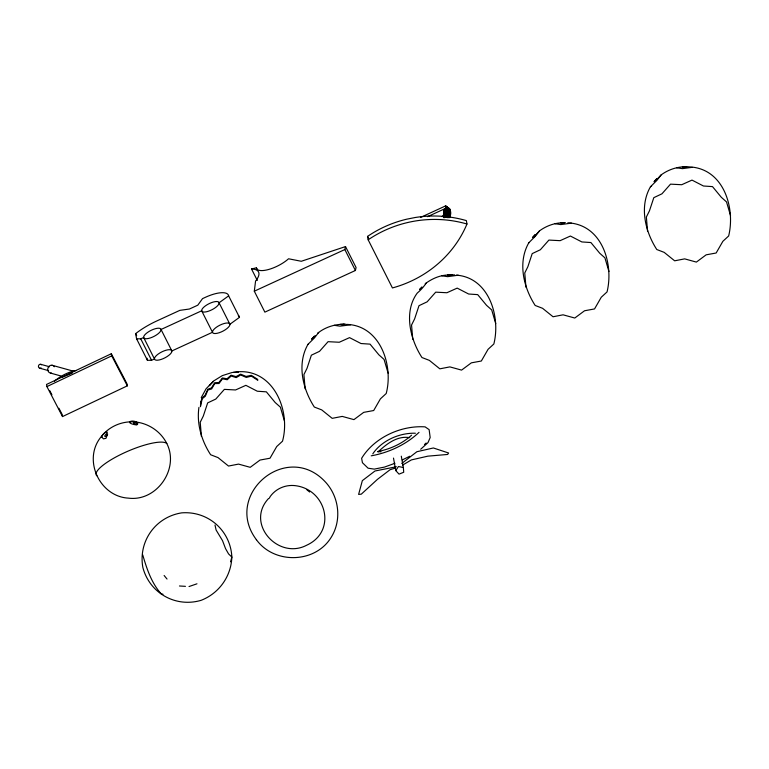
<?xml version="1.0" encoding="UTF-8"?>
<svg xmlns="http://www.w3.org/2000/svg" width="769" height="769" viewBox="0 0 769 769"><rect width="100%" height="100%" fill="white"/><g stroke="black" fill="none" stroke-linecap="round" stroke-linejoin="round"><path stroke-width="1.15" d="M346.021 324.23C336.293 323.874 326.498 326.527 318.674 332.448L317.568 333.304M448.202 275.023C440.301 275.1 432.687 278.416 426.314 282.934L425.199 283.79M564.744 222.779C555.708 222.452 546.778 225.538 539.521 230.863L534.042 236.842M692.379 167.277C681.497 165.393 669.962 168.373 661.129 174.919L657.101 179.196M237.583 372.071C241.283 371.946 233.065 372.581 233.19 372.369C271.697 365.535 291.345 408.964 282.511 441.204L276.725 446.539L270.006 458.228L260.018 460.054L250.233 467.321L238.534 464.101L228.508 466.052L218.031 457.603L210.639 454.748C201.603 440.868 196.537 423.911 198.931 407.397M346.982 324.393C380.338 325.729 393.613 365.371 386.211 393.507L380.415 398.842L373.696 410.531L363.708 412.357L353.932 419.624L342.234 416.404L332.198 418.346L321.73 409.896L314.329 407.051C302.611 388.951 296.709 363.91 308.004 344.32L308.456 344.204M456.344 275.139C488.921 277.494 500.821 316.54 493.842 343.993L488.055 349.328L481.336 361.017L471.349 362.843L461.573 370.11L449.865 366.89L439.839 368.832L429.371 360.382L421.97 357.537C410.002 339.196 403.552 311.618 417.221 293.114C420.691 290.201 423.854 286.674 426.314 282.934M555.045 223.721L560.822 224.577L571.415 223.145C602.925 227.23 613.681 264.93 607.049 291.912L601.262 297.247L594.543 308.936L584.555 310.763L574.779 318.03L563.071 314.819L553.046 316.761L542.578 308.311L535.176 305.466C523.458 287.366 517.556 262.325 528.841 242.725L529.293 242.62M676.653 167.786L682.43 168.642L693.023 167.209C724.533 171.285 735.279 208.995 728.656 235.977L722.87 241.312L716.15 253.001L706.163 254.827L696.378 262.094L684.679 258.874L674.653 260.816L664.176 252.367L656.784 249.521C645.066 231.421 639.154 206.39 650.449 186.79L651.612 186.031M443.559 217.367L444.636 209.255C449.615 204.564 452.422 213.023 449.673 216.858M449.231 217.483L450.134 209.581L445.482 205.957L420.691 217.367M443.377 216.416L444.069 210.725L443.319 216.522M254.308 291.191L255.577 281.031A31.289 10.91 -26.8 0 0 251.501 268.939L256.404 267.833A20.34 7.094 -26.8 0 0 268.737 269.458A20.34 7.094 -26.8 0 0 288.548 258.778L301.285 261.277L345.521 246.58L356.076 267.525L355.403 270.486L264.863 312.137L254.308 291.191L344.848 249.541L345.521 246.58M449.548 217.108L450.384 210.312L449.481 217.233M443.761 216.877L444.059 214.551M443.511 216.137L444.107 211.504M449.5 217.617L450.423 211.09L449.663 216.752M443.338 216.916L444.251 209.956L443.338 216.781M449.067 217.646L450.134 209.581L448.202 217.512M449.432 217.502L450.24 211.86L449.298 213.148M449.519 214.801L449.855 212.561M443.79 217.685L445.193 208.668M448.99 216.685L450.134 209.581L448.529 217.656M350.568 324.835L339.985 326.162L334.198 325.306M444.338 217.704L445.895 208.236L445.482 205.957L449.077 208.418L447.106 217.435M458.218 275.225L447.616 276.657L441.839 275.792M571.425 223.154L567.83 222.808M445.088 217.367L446.693 207.986L445.482 205.957L449.692 208.928L447.952 217.146M444.184 217.444L445.895 208.236L427.574 216.666M444.867 217.041L446.693 207.986M445.636 216.81L447.52 207.928L445.482 205.957L448.337 208.082L446.328 217.291M446.087 216.896L448.337 208.082M447.433 217.704L449.692 208.928M446.712 217.473L449.077 208.418M318.674 332.448L314.434 337.918L308.004 344.32M539.521 230.863L535.282 236.323L528.841 242.725M661.129 174.919L656.889 180.388L650.449 186.79M230.556 561.803L231.863 557.064C230.575 530.572 208.12 510.779 181.667 512.865C155.444 516.999 138.103 541.424 142.871 567.541C149.638 593.207 175.745 607.846 201.18 600.31C219.146 593.274 231.152 576.356 231.863 557.064L228.566 553.911L225.557 548.643L222.52 540.655L216.099 530.014L215.003 525.064M201.228 397.631L206.13 388.691L213.349 381.443L209.341 385.644L209.802 384.856M269.246 498.302L270.342 496.332A26.838 26.396 7 0 1 293.825 485.518C326.143 488.113 337.678 531.225 306.552 545.288C278.272 560.072 245.186 523.718 268.468 498.6M564.965 222.606L564.359 222.952A2.288 0.538 -3.1 0 1 562.889 223.183L560.793 222.866L564.811 222.635M372.773 453.873C381.674 440.531 399.563 432.716 415.375 433.235M395.775 470.59L398.448 466.514L403.36 467.542L403.715 472.253L399.024 474.137L395.775 470.59L393.497 458.084M313.925 337.572L315.386 335.87M256.346 539.627C274.004 564.244 314.79 563.61 330.958 537.694C342.234 520.084 339.11 495.986 324.614 481.154C285.943 440.945 222.847 495.121 256.346 539.627L256.442 539.723M421.229 287.817C424.248 284.52 417.519 291.816 420.134 288.942M411.54 435.225C402.177 443.694 390.075 449.211 377.723 451.566L380.972 451.826M419.028 432.351C405.984 444.674 388.816 452.662 371.216 455.825M424.459 444.54L426.132 443.021M420.681 449.259L427.987 442.627L430.179 437.532L429.131 429.64L425.122 426.872C401.101 425.228 374.292 437.484 361.632 458.305L362.43 462.707L368.091 468.196L374.263 469.119L384.49 467.081L394.91 463.294M378.06 451.922C386.528 443.973 397.304 435.485 409.646 437.657M401.754 463.447L416.885 451.72L433.37 447.971L448.606 453.008L447.645 454.45L427.891 456.152L411.415 459.9L402.658 465.072M228.643 295.863L219.069 302.784A9.622 3.355 -26.8 0 1 206.553 311.753A9.622 3.355 -26.8 0 1 205.477 305.822A9.622 3.355 -26.8 0 1 219.069 302.784L229.902 324.268A9.622 3.355 -26.8 0 1 217.387 333.237A9.622 3.355 -26.8 0 1 216.31 327.306A9.622 3.355 -26.8 0 1 229.902 324.268L239.476 317.347L228.643 295.863A23.954 8.353 -26.8 0 0 205.438 297.286L202.535 298.622L197.806 305.168L189.443 309.013L179.831 310.368L156.616 321.038A40.795 14.227 -26.8 0 0 135.642 333.631L136.584 338.812L147.417 360.296L151.56 360.296L154.463 358.969L143.63 337.485L140.737 338.821L136.584 338.812M213.301 381.193L222.27 375.637L232.401 372.407M402.302 459.92L409.733 456.267M111.332 353.73L46.525 384.452L46.909 386.586L62.52 416.567L127.327 385.846L126.943 383.712L111.332 353.73L111.726 355.864L127.327 385.846M62.625 377.079L72.276 373.052M46.909 386.586L111.726 355.864M442.088 216.57L444.251 215.58M189.03 586.545L196.97 583.806M395.295 468.081L390.056 469.724L377.435 479.366L361.276 494.179L358.614 494.4L362.343 480.644L374.974 471.003L396.352 466.745M450.432 274.908L454.623 274.879M179.465 585.988L185.444 586.343M51.994 365.237L73.661 371.244M40.709 364.314L49.552 366.765M39.748 368.197L48.582 370.658M50.61 373.109L60.876 375.964M163.009 594.283L161.029 593.697C151.32 582.729 146.754 568.599 142.736 554.92M306.879 489.776L309.609 492.016M164.124 575.491L167.027 579.038M166.815 443.55C160.779 431.457 148.552 423.267 135.152 421.941A38.988 38.373 7.8 0 0 100.143 438.042C82.956 460.804 100.095 496.611 128.365 498.129C156.741 501.869 179.667 468.696 166.815 443.55A38.71 9.315 -23.3 0 0 124.626 452.653A38.71 9.315 -23.3 0 0 96.807 475.751M49.754 390.652L51.908 394.785M58.905 408.233L62.126 414.433L62.52 416.567M367.544 236.4L368.168 239.813L392.43 287.942A110.842 103.344 -10.3 0 0 466.966 224.01L466.35 220.597A110.842 103.344 -10.3 0 0 415.222 217.502L406.743 219.184A110.842 103.344 -10.3 0 0 367.544 236.4L368.62 238.544M344.848 249.541L355.403 270.486M256.404 267.833L257.461 269.929M251.501 268.939L257.307 280.464M140.737 338.821L151.56 360.296M135.642 333.631L136.671 335.678M730.55 215.589L726.522 201.92L721.322 197.297L712.498 186.607L703.452 186.002L692.004 180.1L681.719 184.723L670.52 184.147L661.955 193.817L653.813 197.662L649.449 210.841L646.364 217.031L647.556 231.229M608.942 271.524L604.924 257.865L599.724 253.232L590.9 242.543L581.845 241.937L570.396 236.035L560.12 240.668L548.912 240.082L540.347 249.762L532.206 253.607L527.842 266.776L524.756 272.966L525.948 287.173M495.736 323.605L491.718 309.936L486.517 305.312L477.693 294.623L468.638 294.018L457.19 288.115L446.914 292.739L435.706 292.162L427.141 301.833L418.999 305.678L414.635 318.856L411.55 325.047L412.742 339.244M388.105 373.119L384.077 359.45L378.877 354.826L370.052 344.137L361.007 343.532L349.549 337.629L339.273 342.253L328.075 341.676L319.51 351.346L311.368 355.191L307.004 368.37L303.909 374.561L305.11 388.758M284.405 420.816L280.377 407.147L275.177 402.523L266.353 391.834L257.307 391.229L245.859 385.327L235.574 389.96L224.375 389.374L215.81 399.053L207.668 402.898L203.304 416.067L200.219 422.258L201.411 436.456M401.293 456.171L403.36 467.542M147.033 358.219L147.417 360.296M368.168 239.813A110.842 103.344 -10.3 0 1 466.966 224.01M54.484 381.251A18.023 6.258 -27.5 0 1 76.285 370.504M41.093 367.928A1.999 1.759 -74.5 0 1 38.758 367.476A1.999 1.759 -74.5 0 1 39.104 364.804A1.999 1.759 -74.5 0 1 41.507 364.785M53.647 366.015A4.008 3.518 -74.5 0 1 54.263 366.755M51.533 373.109A4.008 3.518 -74.5 0 1 47.813 368.659A4.008 3.518 -74.5 0 1 52.878 365.506M238.352 315.473A23.954 8.353 -26.8 0 1 239.476 317.347M133.546 422.96C134.017 425.142 140.025 422.844 136.671 424.978C122.944 423.008 132.633 418.432 137.987 423.094C137.843 423.719 134.758 421.614 133.546 422.96M101.71 436.965L103.45 438.859L105.959 438.33L107.641 434.014L106.305 436.321L104.901 436.504A3.941 1.471 -46.6 0 1 105.007 435.35C111.159 429.525 103.027 432.082 101.71 436.965M200.738 401.956L200.43 406.705L202.218 398.746L205.275 396.275L207.928 390.037L211.658 388.912L214.762 383.568L219.03 383.51L222.452 378.8L227.22 379.742L231.152 376.031L236.246 377.598L240.707 374.955L246.253 377.425L251.396 376.128L257.807 380.309L257.634 379.338L251.319 375.339L246.08 376.445L240.62 374.147L236.064 376.618L231.056 375.205L227.047 378.761L222.356 377.973L218.848 382.529L214.657 382.741L211.475 387.932L207.832 389.229L205.092 395.295L202.141 397.967L200.738 401.956M314.396 336.216L311.628 339.225L314.406 336.207M535.243 234.622L532.465 237.631L535.262 234.68M656.841 178.687L654.073 181.695L656.851 178.677M344.118 324.191L343.522 324.547A2.288 0.538 -3.1 0 1 342.042 324.778L339.946 324.46L344.118 324.201M451.759 274.677L451.153 275.033A2.288 0.538 -3.1 0 1 449.682 275.264L447.587 274.946L451.759 274.687M686.563 166.662L685.967 167.017A2.288 0.538 -3.1 0 1 684.487 167.248L682.401 166.931L686.563 166.681M201.661 310.791L161.038 329.478A9.622 3.355 -26.8 0 1 148.523 338.447A9.622 3.355 -26.8 0 1 147.446 332.516A9.622 3.355 -26.8 0 1 161.038 329.478L171.872 350.952A9.622 3.355 -26.8 0 1 159.356 359.93A9.622 3.355 -26.8 0 1 158.279 354A9.622 3.355 -26.8 0 1 171.872 350.952L212.494 332.275L201.661 310.791"/></g></svg>
